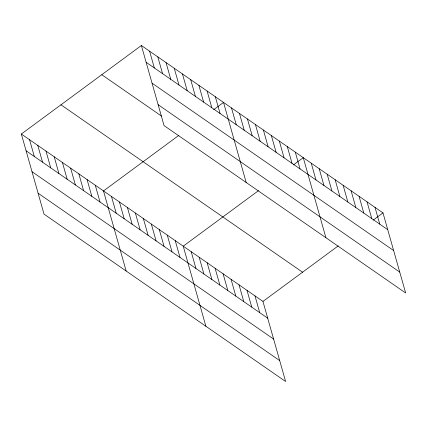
<?xml version="1.0" encoding="UTF-8"?>
<svg xmlns="http://www.w3.org/2000/svg" width="427" height="427" viewBox="0 0 427 427"><rect width="100%" height="100%" fill="white"/><g stroke="black" fill="none" stroke-linecap="round" stroke-linejoin="round"><path stroke-width="0.64" d="M21.35 134.019L262.952 301.414L285.615 381.503L44.013 214.108L21.35 134.019L141.385 45.497L382.987 212.892L405.65 292.981L164.048 125.586L141.385 45.497M178.817 135.386L103.494 190.933L126.157 271.022M213.628 109.712L223.529 102.411L246.192 182.5M258.543 190.623L183.226 246.171L205.889 326.265M293.354 164.955L303.255 157.648L325.918 237.743M262.952 301.414L338.275 245.867M373.086 220.193L382.987 212.892M146.13 62.267L387.732 229.662M152.044 83.164L393.646 250.558M158.134 104.69L399.736 272.084M101.77 74.709L161.465 116.064M60.96 104.807L302.562 272.202M26.095 150.79L267.697 318.184M32.009 171.686L273.611 339.081M38.099 193.212L279.701 360.607M375.013 207.367L379.758 224.138M367.039 201.843L371.789 218.613M359.07 196.319L363.815 213.089M351.095 190.794L355.84 207.565M343.121 185.27L347.866 202.04M335.147 179.746L339.897 196.516M327.178 174.221L331.923 190.992M319.204 168.697L323.949 185.467M311.23 163.173L315.975 179.948M295.287 152.129L300.032 168.9M287.312 146.605L292.057 163.376M279.338 141.081L284.083 157.851M271.364 135.556L276.114 152.327M263.395 130.032L268.14 146.803M255.421 124.508L260.166 141.278M247.446 118.984L252.192 135.754M239.472 113.459L244.223 130.23M231.503 107.935L236.248 124.705M215.315 96.721L220.06 113.491M207.1 91.026L211.845 107.796M198.886 85.336L203.631 102.106M254.978 295.89L259.728 312.66M190.672 79.646L195.417 96.417M247.009 290.365L251.754 307.136M182.457 73.951L187.202 90.727M239.035 284.841L243.78 301.611M174.243 68.261L178.988 85.032M231.06 279.317L235.805 296.087M166.028 62.572L170.773 79.342M223.086 273.792L227.837 290.563M157.814 56.882L162.559 73.652M215.117 268.268L219.862 285.039M149.599 51.187L154.344 67.957M207.143 262.744L211.888 279.514M199.169 257.219L203.914 273.99M191.195 251.695L195.945 268.466M175.251 240.647L179.997 257.417M167.277 235.122L172.022 251.893M159.303 229.598L164.053 246.374M151.334 224.074L156.079 240.849M143.36 218.555L148.105 235.325M135.386 213.03L140.131 229.801M127.411 207.506L132.162 224.276M119.443 201.982L124.188 218.752M111.468 196.457L116.213 213.228M95.28 185.243L100.025 202.014M87.065 179.548L91.81 196.319M78.851 173.858L83.596 190.629M70.636 168.169L75.382 184.939M62.422 162.473L67.167 179.244M54.208 156.784L58.953 173.554M45.993 151.094L50.738 167.864M37.779 145.399L42.524 162.169M29.564 139.709L34.309 156.479"/></g></svg>
